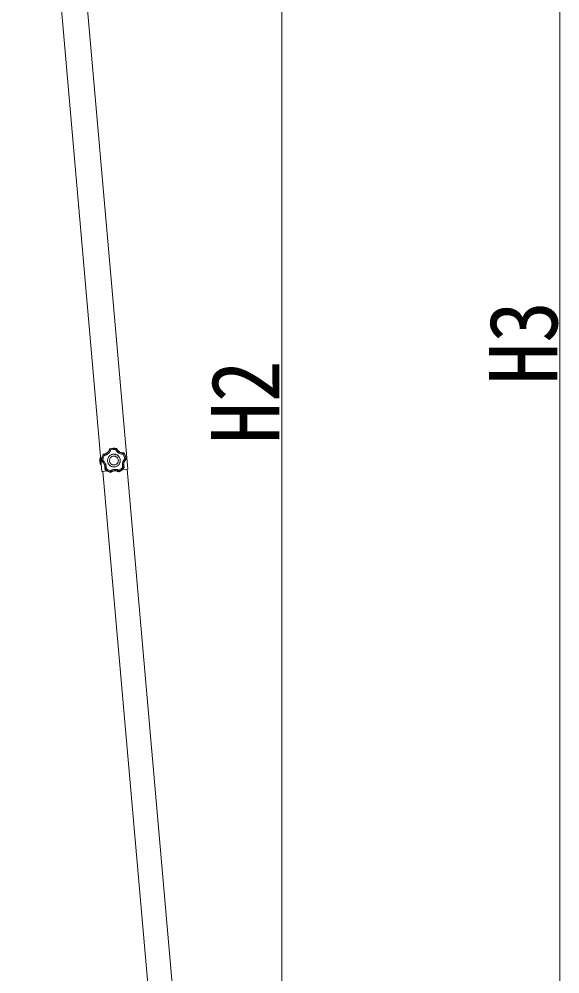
# Model space of a CAD drawing. Units: millimetres at full size, sheet at 1:35; details may follow other scales. Extents: x -9783 to 9892, y -6828 to 6752.
# Drawn here: x -4708 to -3795, y -555 to 1057 of the extents above; entities that cross this region are included whole.
import ezdxf
from ezdxf.enums import TextEntityAlignment as Align

# ---------------------------------------------------------------- set-up
doc = ezdxf.new("R2010")
doc.units = ezdxf.units.MM
doc.header["$LTSCALE"] = 35
doc.layers.add('0-A_寸法', color=6, linetype='Continuous', lineweight=9)
doc.layers.add('1-2_GLASS_SEAL', color=7, linetype='Continuous', lineweight=9)
doc.styles.add('ＭＳ ゴシック', font='')
doc.styles.get('ＭＳ ゴシック').set_extended_font_data('MS Gothic')

msp = doc.modelspace()

# ---------------------------------------------------------------- linework, layer by layer
at = {"layer": '0-A_寸法'}
for p, q in [((-3795.27, -996.92), (-3795.27, 2116.08)), ((-4264.29, 1915.68), (-4264.29, -996.92))]:
    msp.add_line(p, q, dxfattribs=at)
at = {"layer": '1-2_GLASS_SEAL', "color": 4}
for p, q in [((-4707.64, 1887.63), (-4567.82, 293.15)), ((-4663.81, 1891.47), (-4523.99, 297)), ((-4554.64, 331.39), (-4554.96, 331.06)), ((-4554.64, 331.39), (-4554.95, 331.06)), ((-4554.73, 330.75), (-4554.95, 331.06)), ((-4554.41, 331.08), (-4554.73, 330.75)), ((-4554.41, 331.08), (-4554.72, 330.75)), ((-4554.64, 331.39), (-4554.41, 331.08)), ((-4543.74, 331.83), (-4543.56, 332.17)), ((-4543.38, 331.54), (-4543.74, 331.83)), ((-4543.38, 331.54), (-4543.74, 331.83)), ((-4543.2, 331.88), (-4543.56, 332.17)), ((-4543.2, 331.88), (-4543.56, 332.17)), ((-4543.2, 331.88), (-4543.38, 331.54)), ((-4531.63, 324.2), (-4531.4, 324.51)), ((-4531.21, 324), (-4531.63, 324.2)), ((-4531.21, 324), (-4531.63, 324.2)), ((-4530.99, 324.32), (-4531.4, 324.51)), ((-4530.99, 324.32), (-4531.4, 324.51)), ((-4530.99, 324.32), (-4531.21, 324)), ((-4570.9, 316.47), (-4570.19, 316.52)), ((-4570.9, 316.47), (-4570.44, 309.99)), ((-4569.99, 303.5), (-4570.44, 309.99)), ((-4570.19, 316.52), (-4569.28, 303.55)), ((-4568.68, 311.09), (-4568.31, 311.21)), ((-4568.68, 311.09), (-4568.46, 310.68)), ((-4568.68, 311.09), (-4568.46, 310.68)), ((-4568.1, 310.81), (-4568.46, 310.68)), ((-4568.31, 311.21), (-4568.09, 310.81)), ((-4568.31, 311.21), (-4568.1, 310.81)), ((-4565.61, 322.12), (-4565.99, 321.87)), ((-4565.61, 322.12), (-4565.99, 321.87)), ((-4565.73, 321.59), (-4565.99, 321.87)), ((-4565.34, 321.84), (-4565.73, 321.58)), ((-4565.34, 321.84), (-4565.73, 321.59)), ((-4565.61, 322.12), (-4565.34, 321.84)), ((-4527.37, 313.66), (-4527.21, 314.09)), ((-4527.37, 313.66), (-4527.21, 314.09)), ((-4526.99, 313.58), (-4527.37, 313.66)), ((-4527.21, 314.09), (-4526.83, 314.01)), ((-4526.99, 313.58), (-4526.83, 314.01)), ((-4526.99, 313.58), (-4526.83, 314.01)), ((-4569.99, 303.5), (-4569.28, 303.55)), ((-4567.82, 293.15), (-4559.03, 293.92)), ((-4455.43, -971.5), (-4566.33, 293.28)), ((-4563.25, 297.79), (-4562.9, 297.95)), ((-4563.25, 297.79), (-4563.13, 297.35)), ((-4563.25, 297.79), (-4563.13, 297.35)), ((-4562.78, 297.51), (-4563.13, 297.35)), ((-4562.9, 297.96), (-4562.78, 297.51)), ((-4562.9, 297.95), (-4562.78, 297.51)), ((-4553.71, 291.85), (-4553.26, 291.93)), ((-4553.71, 291.85), (-4553.26, 291.93)), ((-4553.71, 291.46), (-4553.71, 291.85)), ((-4553.71, 291.46), (-4553.26, 291.54)), ((-4553.71, 291.46), (-4553.26, 291.54)), ((-4553.26, 291.93), (-4553.26, 291.54)), ((-4539.43, 292.9), (-4538.97, 292.88)), ((-4539.38, 292.51), (-4539.43, 292.9)), ((-4539.43, 292.9), (-4538.97, 292.88)), ((-4539.38, 292.51), (-4538.92, 292.49)), ((-4539.38, 292.51), (-4538.92, 292.49)), ((-4538.97, 292.88), (-4538.92, 292.49)), ((-4533.49, 296.16), (-4523.99, 297)), ((-4530.78, 299.75), (-4530.72, 300.21)), ((-4530.78, 299.75), (-4530.72, 300.21)), ((-4530.41, 299.64), (-4530.78, 299.75)), ((-4530.72, 300.21), (-4530.35, 300.09)), ((-4530.41, 299.64), (-4530.35, 300.09)), ((-4530.41, 299.64), (-4530.35, 300.09)), ((-4414.58, -967.92), (-4525.49, 296.87)), ((-4533.18, -84.74), (-4533.16, -84.95)), ((-4492.34, -81.16), (-4492.32, -81.36))]:
    msp.add_line(p, q, dxfattribs=at)
for points in [[(-4554.96, 331.06), (-4555.16, 330.42), (-4555.4, 329.79), (-4555.64, 329.26), (-4555.78, 328.96), (-4555.94, 328.66), (-4556.1, 328.36), (-4556.27, 328.07), (-4556.45, 327.79), (-4557.08, 326.9), (-4557.95, 325.89), (-4558.93, 324.98), (-4560, 324.17), (-4561.14, 323.49), (-4562.12, 323.03), (-4562.43, 322.9), (-4562.75, 322.78), (-4563.07, 322.67), (-4563.39, 322.57), (-4563.71, 322.48), (-4564.28, 322.34), (-4564.94, 322.21), (-4565.61, 322.12)], [(-4565.34, 321.84), (-4564.69, 321.93), (-4564.03, 322.06), (-4563.46, 322.2), (-4563.14, 322.29), (-4562.82, 322.39), (-4562.51, 322.5), (-4562.2, 322.61), (-4561.9, 322.74), (-4561.4, 322.96), (-4560.81, 323.26), (-4560.24, 323.58), (-4559.93, 323.78), (-4559.66, 323.96), (-4559.39, 324.15), (-4559.12, 324.35), (-4558.86, 324.55), (-4558.36, 324.98), (-4557.43, 325.91), (-4556.6, 326.94), (-4556.07, 327.74), (-4555.73, 328.31), (-4555.43, 328.9), (-4555.17, 329.5), (-4554.93, 330.12), (-4554.73, 330.75)], [(-4554.72, 330.75), (-4554.69, 330.72), (-4554.61, 330.67), (-4554.5, 330.58), (-4554.35, 330.47), (-4554.18, 330.33), (-4553.98, 330.18), (-4553.77, 330), (-4553.53, 329.82), (-4553.3, 329.62), (-4553.05, 329.41), (-4553.3, 328.76), (-4553.58, 328.13), (-4553.86, 327.57), (-4554.02, 327.27), (-4554.19, 326.96), (-4554.37, 326.66), (-4554.56, 326.37), (-4554.75, 326.08), (-4555.37, 325.24), (-4556.28, 324.21), (-4557.29, 323.26), (-4557.64, 322.96), (-4557.92, 322.75), (-4558.2, 322.54), (-4558.48, 322.34), (-4558.77, 322.14), (-4559.16, 321.9), (-4559.75, 321.55), (-4560.36, 321.23), (-4560.99, 320.95), (-4561.63, 320.69), (-4562.29, 320.46), (-4562.95, 320.26), (-4563.63, 320.1), (-4564.32, 319.96)], [(-4543.56, 332.17), (-4546.35, 332.54), (-4549.15, 332.53), (-4551.93, 332.15), (-4554.64, 331.39)], [(-4543.56, 332.17), (-4546.35, 332.54), (-4549.15, 332.53), (-4551.93, 332.15), (-4554.64, 331.39)], [(-4543.74, 331.83), (-4546.43, 332.17), (-4549.12, 332.16), (-4551.8, 331.79), (-4554.41, 331.08)], [(-4554.41, 331.08), (-4554.38, 331.05), (-4554.32, 330.98), (-4554.22, 330.87), (-4554.1, 330.72), (-4553.96, 330.55), (-4553.8, 330.36), (-4553.63, 330.14), (-4553.44, 329.91), (-4553.25, 329.67), (-4553.05, 329.41)], [(-4544.85, 329.99), (-4548.98, 330.16), (-4553.05, 329.41)], [(-4543.74, 331.83), (-4543.77, 331.79), (-4543.82, 331.71), (-4543.9, 331.59), (-4543.99, 331.43), (-4544.11, 331.24), (-4544.24, 331.02), (-4544.39, 330.79), (-4544.54, 330.53), (-4544.69, 330.26), (-4544.85, 329.99)], [(-4543.38, 331.54), (-4543.41, 331.51), (-4543.48, 331.45), (-4543.58, 331.34), (-4543.71, 331.21), (-4543.87, 331.05), (-4544.04, 330.87), (-4544.23, 330.67), (-4544.43, 330.45), (-4544.64, 330.22), (-4544.85, 329.99)], [(-4531.63, 324.2), (-4531.64, 324.16), (-4531.67, 324.07), (-4531.72, 323.93), (-4531.78, 323.76), (-4531.86, 323.55), (-4531.94, 323.31), (-4532.04, 323.05), (-4532.15, 322.78), (-4532.26, 322.49), (-4532.38, 322.2), (-4533.08, 322.23), (-4533.78, 322.3), (-4534.48, 322.41), (-4535.17, 322.55), (-4535.85, 322.72), (-4536.85, 323.03), (-4538.14, 323.56), (-4539.37, 324.21), (-4539.89, 324.54), (-4540.18, 324.73), (-4540.47, 324.93), (-4540.75, 325.14), (-4541.03, 325.36), (-4541.37, 325.63), (-4541.89, 326.1), (-4542.39, 326.58), (-4542.86, 327.1), (-4543.31, 327.63), (-4543.74, 328.19), (-4544.14, 328.77), (-4544.51, 329.37), (-4544.85, 329.99)], [(-4543.38, 331.54), (-4543.09, 330.95), (-4542.77, 330.37), (-4542.42, 329.8), (-4542.04, 329.26), (-4541.63, 328.74), (-4541.19, 328.24), (-4540.74, 327.77), (-4540.26, 327.32), (-4539.92, 327.04), (-4539.66, 326.83), (-4539.4, 326.63), (-4539.13, 326.44), (-4538.85, 326.25), (-4538.48, 326.02), (-4537.32, 325.39), (-4536.11, 324.89), (-4535.16, 324.61), (-4534.84, 324.53), (-4534.52, 324.45), (-4534.19, 324.39), (-4533.86, 324.34), (-4533.54, 324.29), (-4532.95, 324.23), (-4532.29, 324.2), (-4531.63, 324.2)], [(-4531.4, 324.51), (-4532.08, 324.51), (-4532.75, 324.54), (-4533.33, 324.6), (-4533.66, 324.65), (-4533.99, 324.7), (-4534.32, 324.77), (-4534.65, 324.84), (-4534.98, 324.92), (-4536.01, 325.24), (-4537.24, 325.76), (-4538.41, 326.41), (-4539.51, 327.18), (-4540.51, 328.05), (-4541.26, 328.85), (-4541.47, 329.1), (-4541.68, 329.37), (-4541.89, 329.64), (-4542.08, 329.91), (-4542.27, 330.19), (-4542.58, 330.69), (-4542.9, 331.28), (-4543.2, 331.88)], [(-4531.21, 324), (-4531.24, 323.96), (-4531.29, 323.88), (-4531.36, 323.76), (-4531.46, 323.6), (-4531.58, 323.41), (-4531.72, 323.2), (-4531.87, 322.96), (-4532.03, 322.72), (-4532.2, 322.46), (-4532.38, 322.2)], [(-4527.21, 314.09), (-4527.71, 316.75), (-4528.56, 319.31), (-4529.73, 321.73), (-4531.21, 324)], [(-4526.83, 314.01), (-4527.34, 316.78), (-4528.21, 319.45), (-4529.43, 321.97), (-4530.99, 324.32)], [(-4526.83, 314.01), (-4527.34, 316.78), (-4528.21, 319.44), (-4529.44, 321.97), (-4530.99, 324.32)], [(-4565.99, 321.87), (-4567.21, 319.33), (-4568.06, 316.66), (-4568.56, 313.9), (-4568.68, 311.09)], [(-4565.99, 321.87), (-4567.2, 319.33), (-4568.06, 316.66), (-4568.56, 313.9), (-4568.68, 311.09)], [(-4568.46, 310.68), (-4567.92, 310.29), (-4567.39, 309.87), (-4566.96, 309.48), (-4566.72, 309.25), (-4566.48, 309.01), (-4566.25, 308.76), (-4566.03, 308.51), (-4565.81, 308.25), (-4565.16, 307.38), (-4564.47, 306.24), (-4563.9, 305.03), (-4563.47, 303.76), (-4563.17, 302.46), (-4563.03, 301.39), (-4563.01, 301.05), (-4563, 300.71), (-4562.99, 300.38), (-4562.99, 300.04), (-4563.01, 299.71), (-4563.05, 299.12), (-4563.13, 298.45), (-4563.25, 297.79)], [(-4565.73, 321.58), (-4566.88, 319.14), (-4567.7, 316.57), (-4568.18, 313.92), (-4568.31, 311.21)], [(-4568.31, 311.21), (-4568.27, 311.23), (-4568.18, 311.27), (-4568.05, 311.32), (-4567.88, 311.39), (-4567.67, 311.47), (-4567.43, 311.57), (-4567.18, 311.66), (-4566.9, 311.77), (-4566.61, 311.88), (-4566.31, 311.98)], [(-4562.9, 297.95), (-4562.79, 298.61), (-4562.7, 299.27), (-4562.66, 299.86), (-4562.65, 300.19), (-4562.65, 300.52), (-4562.65, 300.85), (-4562.67, 301.18), (-4562.69, 301.51), (-4562.75, 302.06), (-4562.85, 302.7), (-4562.98, 303.35), (-4563.07, 303.7), (-4563.16, 304.02), (-4563.26, 304.33), (-4563.36, 304.65), (-4563.48, 304.96), (-4563.73, 305.57), (-4564.33, 306.74), (-4565.05, 307.85), (-4565.64, 308.6), (-4566.09, 309.09), (-4566.55, 309.56), (-4567.04, 310), (-4567.56, 310.42), (-4568.1, 310.81)], [(-4568.09, 310.81), (-4568.06, 310.83), (-4567.98, 310.89), (-4567.86, 310.97), (-4567.71, 311.07), (-4567.53, 311.2), (-4567.32, 311.34), (-4567.09, 311.49), (-4566.84, 311.65), (-4566.58, 311.82), (-4566.31, 311.98), (-4565.77, 311.54), (-4565.25, 311.08), (-4564.8, 310.65), (-4564.56, 310.4), (-4564.33, 310.14), (-4564.1, 309.88), (-4563.88, 309.61), (-4563.66, 309.34), (-4563.06, 308.49), (-4562.35, 307.31), (-4561.76, 306.06), (-4561.59, 305.62), (-4561.47, 305.3), (-4561.36, 304.97), (-4561.25, 304.63), (-4561.16, 304.3), (-4561.04, 303.86), (-4560.9, 303.18), (-4560.79, 302.5), (-4560.71, 301.82), (-4560.66, 301.13), (-4560.64, 300.44), (-4560.66, 299.74), (-4560.71, 299.04), (-4560.8, 298.35)], [(-4565.73, 321.58), (-4565.72, 321.57), (-4565.7, 321.55), (-4565.68, 321.53), (-4565.65, 321.49), (-4565.61, 321.45), (-4565.57, 321.4), (-4565.52, 321.34), (-4565.47, 321.27), (-4565.41, 321.2), (-4565.34, 321.12), (-4565.26, 321.03), (-4565.11, 320.85), (-4564.94, 320.66), (-4564.8, 320.5), (-4564.71, 320.39), (-4564.61, 320.29), (-4564.51, 320.18), (-4564.42, 320.07), (-4564.32, 319.96), (-4565.76, 316.08), (-4566.31, 311.98)], [(-4565.34, 321.84), (-4565.34, 321.83), (-4565.33, 321.8), (-4565.31, 321.77), (-4565.29, 321.73), (-4565.26, 321.68), (-4565.23, 321.62), (-4565.2, 321.56), (-4565.16, 321.48), (-4565.12, 321.4), (-4565.07, 321.31), (-4565.01, 321.2), (-4564.9, 320.99), (-4564.78, 320.77), (-4564.67, 320.58), (-4564.61, 320.46), (-4564.54, 320.34), (-4564.46, 320.21), (-4564.39, 320.09), (-4564.32, 319.96)], [(-4536.92, 312.33), (-4537.05, 313.43), (-4537.29, 314.49), (-4537.62, 315.5), (-4538.06, 316.46), (-4538.57, 317.37), (-4539.18, 318.22), (-4539.85, 319.01), (-4540.6, 319.73), (-4541.42, 320.37), (-4542.29, 320.93), (-4543.21, 321.41), (-4544.19, 321.79), (-4545.2, 322.09), (-4546.25, 322.28), (-4547.33, 322.37), (-4548.44, 322.35), (-4549.54, 322.22), (-4550.59, 321.98), (-4551.61, 321.64), (-4552.57, 321.21), (-4553.48, 320.69), (-4554.33, 320.09), (-4555.12, 319.41), (-4555.83, 318.66), (-4556.48, 317.85), (-4557.04, 316.98), (-4557.51, 316.05), (-4557.9, 315.08), (-4558.19, 314.06), (-4558.39, 313.01), (-4558.48, 311.93), (-4558.46, 310.82), (-4558.32, 309.73), (-4558.08, 308.67), (-4557.75, 307.66), (-4557.32, 306.69), (-4556.8, 305.78), (-4556.19, 304.93), (-4555.52, 304.15)], [(-4555.52, 304.15), (-4554.77, 303.43), (-4553.96, 302.79), (-4553.08, 302.23), (-4552.16, 301.75), (-4551.18, 301.36), (-4550.17, 301.07), (-4549.12, 300.88), (-4548.04, 300.79), (-4546.93, 300.81), (-4545.84, 300.94), (-4544.78, 301.18), (-4543.76, 301.52), (-4542.8, 301.95), (-4541.89, 302.47), (-4541.04, 303.07), (-4540.25, 303.75), (-4539.54, 304.5), (-4538.9, 305.31), (-4538.33, 306.18), (-4537.86, 307.11), (-4537.47, 308.08), (-4537.18, 309.09), (-4536.98, 310.15), (-4536.89, 311.23), (-4536.92, 312.33)], [(-4530.72, 300.21), (-4530.77, 300.21), (-4530.86, 300.21), (-4531, 300.21), (-4531.19, 300.22), (-4531.41, 300.22), (-4531.66, 300.23), (-4531.94, 300.24), (-4532.23, 300.26), (-4532.54, 300.28), (-4532.86, 300.3), (-4533.04, 300.98), (-4533.19, 301.67), (-4533.31, 302.37), (-4533.39, 303.07), (-4533.43, 303.77), (-4533.44, 304.81), (-4533.34, 306.2), (-4533.1, 307.57), (-4532.95, 308.17), (-4532.86, 308.51), (-4532.75, 308.84), (-4532.64, 309.18), (-4532.52, 309.51), (-4532.36, 309.91), (-4532.08, 310.55), (-4531.78, 311.17), (-4531.44, 311.78), (-4531.07, 312.38), (-4530.66, 312.96), (-4530.24, 313.52), (-4529.78, 314.06), (-4529.3, 314.57)], [(-4529.3, 314.57), (-4530.42, 318.56), (-4532.38, 322.2)], [(-4527.37, 313.66), (-4527.85, 313.19), (-4528.3, 312.71), (-4528.72, 312.2), (-4529.12, 311.67), (-4529.49, 311.12), (-4529.83, 310.55), (-4530.14, 309.97), (-4530.42, 309.38), (-4530.58, 308.97), (-4530.7, 308.66), (-4530.81, 308.35), (-4530.91, 308.03), (-4531, 307.71), (-4531.11, 307.29), (-4531.35, 305.99), (-4531.44, 304.68), (-4531.43, 303.7), (-4531.4, 303.36), (-4531.37, 303.03), (-4531.33, 302.7), (-4531.28, 302.38), (-4531.22, 302.05), (-4531.1, 301.48), (-4530.93, 300.84), (-4530.72, 300.21)], [(-4530.35, 300.09), (-4530.56, 300.73), (-4530.74, 301.38), (-4530.86, 301.95), (-4530.92, 302.28), (-4530.97, 302.61), (-4531.01, 302.94), (-4531.04, 303.28), (-4531.07, 303.62), (-4531.08, 304.7), (-4530.97, 306.03), (-4530.72, 307.34), (-4530.32, 308.63), (-4529.8, 309.85), (-4529.28, 310.8), (-4529.1, 311.09), (-4528.91, 311.37), (-4528.72, 311.64), (-4528.52, 311.91), (-4528.31, 312.18), (-4527.93, 312.63), (-4527.47, 313.12), (-4526.99, 313.58)], [(-4527.21, 314.09), (-4527.25, 314.1), (-4527.34, 314.12), (-4527.48, 314.16), (-4527.66, 314.2), (-4527.88, 314.26), (-4528.13, 314.31), (-4528.4, 314.38), (-4528.69, 314.44), (-4528.99, 314.51), (-4529.3, 314.57)], [(-4527.37, 313.66), (-4527.41, 313.68), (-4527.49, 313.72), (-4527.62, 313.78), (-4527.78, 313.87), (-4527.98, 313.96), (-4528.21, 314.07), (-4528.46, 314.19), (-4528.73, 314.32), (-4529.01, 314.44), (-4529.3, 314.57)], [(-4563.13, 297.35), (-4561.09, 295.41), (-4558.81, 293.77), (-4556.34, 292.44), (-4553.71, 291.46)], [(-4563.13, 297.35), (-4561.09, 295.41), (-4558.81, 293.77), (-4556.34, 292.45), (-4553.71, 291.46)], [(-4562.9, 297.96), (-4562.86, 297.96), (-4562.76, 297.98), (-4562.62, 298), (-4562.44, 298.03), (-4562.22, 298.07), (-4561.97, 298.11), (-4561.7, 298.16), (-4561.41, 298.22), (-4561.11, 298.28), (-4560.8, 298.35)], [(-4562.78, 297.51), (-4562.74, 297.53), (-4562.65, 297.56), (-4562.51, 297.62), (-4562.34, 297.69), (-4562.13, 297.77), (-4561.9, 297.87), (-4561.65, 297.98), (-4561.37, 298.09), (-4561.09, 298.22), (-4560.8, 298.35)], [(-4562.78, 297.51), (-4560.81, 295.66), (-4558.62, 294.08), (-4556.24, 292.81), (-4553.71, 291.85)], [(-4560.8, 298.35), (-4557.56, 295.78), (-4553.83, 293.99)], [(-4553.26, 291.93), (-4553.27, 291.97), (-4553.3, 292.06), (-4553.34, 292.2), (-4553.39, 292.38), (-4553.46, 292.59), (-4553.52, 292.83), (-4553.6, 293.1), (-4553.67, 293.39), (-4553.75, 293.69), (-4553.83, 293.99), (-4553.24, 294.38), (-4552.63, 294.73), (-4552, 295.05), (-4551.36, 295.35), (-4550.71, 295.61), (-4549.72, 295.94), (-4548.37, 296.27), (-4546.99, 296.47), (-4546.38, 296.51), (-4546.02, 296.53), (-4545.67, 296.53), (-4545.32, 296.53), (-4544.97, 296.52), (-4544.53, 296.49), (-4543.84, 296.42), (-4543.15, 296.32), (-4542.47, 296.19), (-4541.79, 296.02), (-4541.11, 295.82), (-4540.45, 295.58), (-4539.8, 295.32), (-4539.16, 295.02)], [(-4553.71, 291.85), (-4553.71, 291.89), (-4553.72, 291.99), (-4553.73, 292.13), (-4553.75, 292.32), (-4553.76, 292.54), (-4553.78, 292.79), (-4553.79, 293.07), (-4553.8, 293.37), (-4553.82, 293.68), (-4553.83, 293.99)], [(-4539.43, 292.9), (-4540.02, 293.21), (-4540.62, 293.49), (-4541.23, 293.74), (-4541.86, 293.95), (-4542.5, 294.14), (-4543.14, 294.28), (-4543.79, 294.4), (-4544.44, 294.47), (-4544.88, 294.51), (-4545.21, 294.52), (-4545.54, 294.53), (-4545.87, 294.53), (-4546.21, 294.52), (-4546.65, 294.49), (-4547.95, 294.31), (-4549.22, 294), (-4550.16, 293.68), (-4550.47, 293.55), (-4550.77, 293.42), (-4551.07, 293.28), (-4551.37, 293.13), (-4551.66, 292.98), (-4552.17, 292.68), (-4552.72, 292.32), (-4553.26, 291.93)], [(-4553.26, 291.54), (-4552.71, 291.94), (-4552.15, 292.31), (-4551.64, 292.6), (-4551.35, 292.76), (-4551.05, 292.91), (-4550.74, 293.05), (-4550.43, 293.19), (-4550.12, 293.31), (-4549.09, 293.66), (-4547.8, 293.97), (-4546.47, 294.13), (-4545.13, 294.15), (-4543.8, 294.03), (-4542.74, 293.83), (-4542.41, 293.75), (-4542.08, 293.66), (-4541.76, 293.56), (-4541.44, 293.45), (-4541.13, 293.34), (-4540.58, 293.12), (-4539.98, 292.83), (-4539.38, 292.51)], [(-4539.43, 292.9), (-4539.42, 292.94), (-4539.41, 293.03), (-4539.39, 293.18), (-4539.36, 293.36), (-4539.33, 293.58), (-4539.29, 293.83), (-4539.26, 294.1), (-4539.22, 294.4), (-4539.19, 294.7), (-4539.16, 295.02)], [(-4539.16, 295.02), (-4535.71, 297.31), (-4532.86, 300.3)], [(-4538.97, 292.88), (-4538.98, 292.92), (-4538.98, 293.02), (-4538.99, 293.16), (-4539, 293.35), (-4539.02, 293.57), (-4539.04, 293.82), (-4539.06, 294.1), (-4539.09, 294.39), (-4539.12, 294.7), (-4539.16, 295.02)], [(-4538.97, 292.88), (-4536.6, 294.18), (-4534.43, 295.78), (-4532.48, 297.64), (-4530.78, 299.75)], [(-4538.92, 292.49), (-4536.45, 293.84), (-4534.19, 295.49), (-4532.17, 297.43), (-4530.41, 299.64)], [(-4538.92, 292.49), (-4536.45, 293.84), (-4534.19, 295.49), (-4532.16, 297.43), (-4530.41, 299.63)], [(-4530.78, 299.75), (-4530.83, 299.76), (-4530.92, 299.78), (-4531.06, 299.82), (-4531.24, 299.86), (-4531.46, 299.92), (-4531.7, 299.98), (-4531.97, 300.05), (-4532.26, 300.13), (-4532.55, 300.21), (-4532.86, 300.3)]]:
    msp.add_lwpolyline(points, dxfattribs=at)
msp.add_lwpolyline([(-4540.2, 312.1), (-4540.46, 313.6), (-4540.99, 314.97), (-4541.77, 316.2), (-4542.76, 317.24), (-4543.93, 318.08), (-4545.25, 318.68), (-4546.69, 319.02), (-4548.21, 319.06), (-4549.71, 318.81), (-4551.08, 318.27), (-4552.3, 317.49), (-4553.35, 316.5), (-4554.18, 315.33), (-4554.79, 314.01), (-4555.12, 312.57), (-4555.17, 311.05), (-4554.91, 309.56), (-4554.38, 308.18), (-4553.6, 306.96), (-4552.61, 305.92), (-4551.44, 305.08), (-4550.12, 304.48), (-4548.68, 304.14), (-4547.16, 304.09), (-4545.66, 304.35), (-4544.29, 304.89), (-4543.07, 305.66), (-4542.02, 306.66), (-4541.19, 307.83), (-4540.59, 309.15), (-4540.25, 310.58)], close=True, dxfattribs=at)
msp.add_arc((-4551.58, 311.31), 20, 165.03443, 202.96557, dxfattribs=at)

# ---------------------------------------------------------------- texts
at = {"layer": '0-A_寸法', "color": 7, "style": 'ＭＳ ゴシック', "width": 0.9}
for s, p in [('H3', (-3764.77, 439.58)), ('H2', (-4233.79, 339.38))]:
    msp.add_text(s, height=115.5, rotation=90, dxfattribs=at).set_placement(p, align=Align.BOTTOM_LEFT)

doc.saveas('drawing.dxf')
